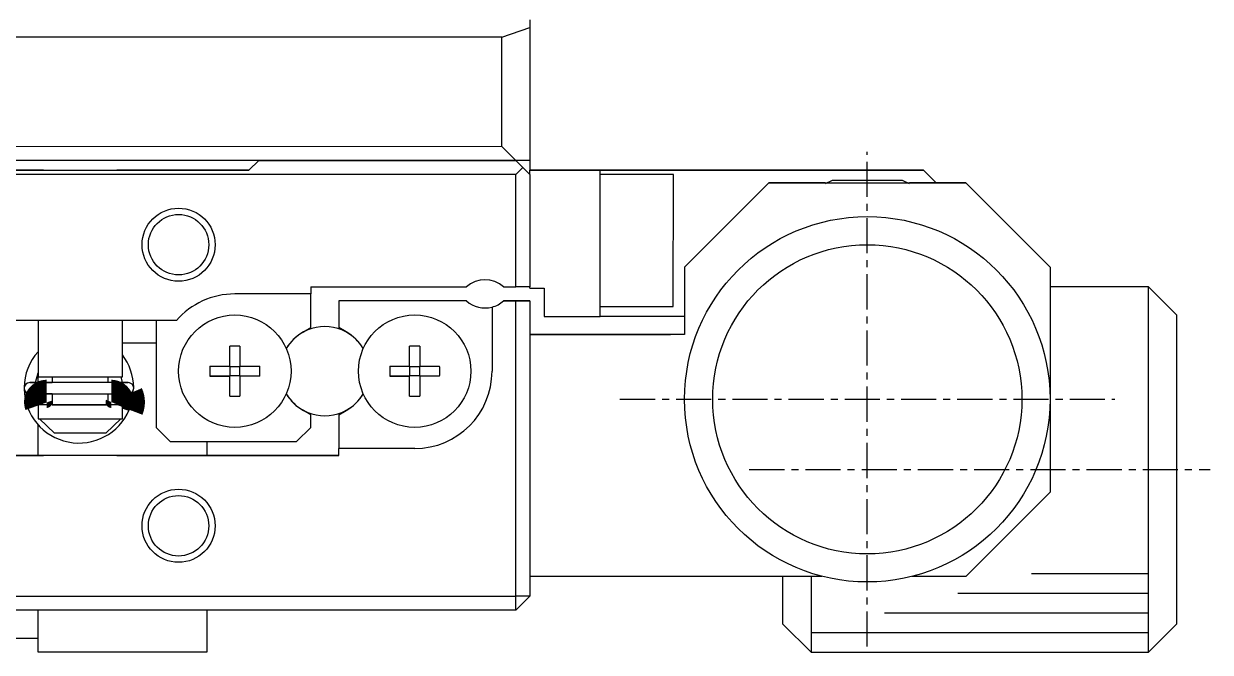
# Model space of a CAD drawing. Extents: x 97 to 299, y 65 to 330.
# Drawn here: x 133.97 to 176.18, y 231.92 to 254.28 of the extents above; entities that cross this region are included whole.
import ezdxf

# ---------------------------------------------------------------- set-up
doc = ezdxf.new("R2010")
doc.units = 0
doc.linetypes.add('CENTER', pattern=[2, 1.25, -0.25, 0.25, -0.25])
doc.layers.get('0').update_dxf_attribs({"linetype": 'CONTINUOUS'})
doc.layers.add('CENTER', color=1, linetype='CENTER')

# ---------------------------------------------------------------- blocks, each defined once
blk = doc.blocks.new('AID5616')
at = {"color": 3, "linetype": 'CONTINUOUS'}
for p, q in [((203.071276, 213.61997), (207.234525, 213.619891)), ((200.459026, 212.920019), (207.234525, 212.919891)), ((197.846775, 212.220069), (207.234525, 212.219891)), ((195.234525, 211.520119), (207.234525, 211.519891))]:
    blk.add_line(p, q, dxfattribs=at)
at = {"color": 7, "linetype": 'CONTINUOUS'}
blk.add_line((195.234525, 210.820119), (207.234525, 210.819891), dxfattribs=at)

msp = doc.modelspace()

# ---------------------------------------------------------------- linework, layer by layer
at = {"color": 7, "linetype": 'CONTINUOUS'}
for p, q in [((150.977, 253.797), (151.977, 254.141)), ((151.977, 254.416), (151.977, 254.141)), ((151.977, 254.141), (151.977, 249.416)), ((150.977, 253.797), (112.977, 253.797)), ((150.977, 249.916), (150.977, 253.797)), ((112.977, 249.917), (150.977, 249.916)), ((150.977, 249.916), (151.477, 249.416)), ((142.327, 249.416), (121.627, 249.417)), ((121.977, 249.067), (141.977, 249.066)), ((134.677, 249.067), (129.277, 249.067)), ((141.977, 249.066), (137.277, 249.066)), ((141.977, 249.066), (142.327, 249.416)), ((142.327, 249.416), (141.977, 249.066)), ((151.477, 249.416), (142.327, 249.416)), ((142.327, 249.416), (151.477, 249.416)), ((151.727, 249.166), (151.477, 249.416)), ((151.977, 249.416), (151.477, 249.416)), ((151.727, 249.166), (151.477, 249.416)), ((151.477, 248.916), (151.727, 249.166)), ((151.977, 248.916), (151.727, 249.166)), ((151.727, 249.166), (151.977, 248.916)), ((151.977, 249.416), (151.977, 249.066)), ((154.477, 249.066), (151.977, 249.066)), ((151.977, 249.066), (154.477, 249.066)), ((151.977, 248.916), (151.977, 249.066)), ((154.476, 243.866), (154.477, 249.066)), ((165.977, 249.066), (154.477, 249.066)), ((154.477, 249.066), (165.977, 249.066)), ((165.977, 249.066), (166.427, 248.616)), ((166.427, 248.616), (165.977, 249.066)), ((151.477, 248.916), (112.477, 248.917)), ((151.477, 244.916), (151.477, 248.916)), ((151.977, 248.916), (151.976, 244.916)), ((157.077, 248.916), (154.477, 248.916)), ((157.076, 244.216), (157.077, 248.916)), ((157.477, 245.616), (160.477, 248.616)), ((160.477, 248.616), (157.477, 245.616)), ((160.477, 248.616), (167.477, 248.616)), ((162.477, 248.616), (160.477, 248.616)), ((162.727, 248.703), (162.477, 248.578)), ((165.227, 248.703), (162.727, 248.703)), ((165.477, 248.578), (165.227, 248.703)), ((167.477, 248.616), (165.477, 248.616)), ((167.477, 248.616), (170.477, 245.616)), ((170.477, 245.616), (167.477, 248.616)), ((157.477, 245.616), (157.476, 243.216)), ((170.477, 245.616), (170.476, 240.916)), ((144.177, 244.916), (149.715, 244.916)), ((144.177, 244.916), (144.177, 244.666)), ((151.038, 244.916), (151.477, 244.916)), ((151.976, 244.916), (151.477, 244.916)), ((151.976, 244.866), (151.976, 244.916)), ((151.976, 244.866), (152.477, 244.866)), ((152.477, 244.866), (152.476, 243.866)), ((173.977, 244.916), (170.477, 244.916)), ((173.976, 231.916), (173.977, 244.915)), ((174.976, 243.916), (173.977, 244.916)), ((173.977, 244.915), (173.977, 244.916)), ((144.177, 244.666), (141.477, 244.666)), ((144.176, 243.467), (144.177, 244.666)), ((149.715, 244.416), (145.176, 244.416)), ((149.715, 244.416), (145.176, 244.416)), ((145.176, 244.416), (145.176, 243.467)), ((151.038, 244.416), (151.476, 244.416)), ((151.476, 244.416), (151.038, 244.416)), ((151.476, 233.916), (151.476, 244.416)), ((151.976, 244.416), (151.476, 244.416)), ((151.476, 244.416), (151.976, 244.416)), ((151.976, 244.416), (151.976, 233.916)), ((150.626, 244.198), (150.626, 241.916)), ((154.476, 244.216), (157.076, 244.216)), ((139.397, 243.716), (124.556, 243.717)), ((134.476, 243.717), (134.476, 241.717)), ((137.476, 241.716), (137.476, 243.716)), ((138.676, 243.716), (138.676, 239.916)), ((152.476, 243.866), (154.476, 243.866)), ((157.476, 243.866), (154.476, 243.866)), ((174.976, 243.916), (174.976, 232.916)), ((174.976, 243.916), (174.976, 232.916)), ((143.698, 243.166), (143.696, 243.166)), ((143.916, 243.317), (144.176, 243.467)), ((145.437, 243.317), (145.176, 243.467)), ((151.976, 243.216), (156.976, 243.216)), ((157.476, 243.216), (151.976, 243.216)), ((157.476, 243.216), (156.976, 243.216)), ((138.676, 242.916), (137.476, 242.916)), ((141.296, 242.096), (141.296, 242.803)), ((141.656, 242.803), (141.656, 242.096)), ((147.696, 242.096), (147.696, 242.803)), ((148.056, 242.803), (148.056, 242.096)), ((140.59, 242.096), (141.296, 242.096)), ((141.307, 242.086), (141.296, 242.096)), ((141.307, 241.747), (141.307, 242.086)), ((141.307, 242.086), (141.646, 242.086)), ((141.646, 242.086), (141.656, 242.096)), ((141.646, 242.086), (141.646, 241.747)), ((141.656, 242.096), (142.363, 242.096)), ((146.99, 242.096), (147.696, 242.096)), ((147.707, 242.086), (147.696, 242.096)), ((147.707, 242.086), (148.046, 242.086)), ((147.707, 241.747), (147.707, 242.086)), ((148.046, 242.086), (148.056, 242.096)), ((148.046, 242.086), (148.046, 241.747)), ((148.056, 242.096), (148.763, 242.096)), ((137.68, 241.51), (134.18, 241.51)), ((134.18, 241.51), (134.976, 241.51)), ((134.392, 241.51), (134.476, 241.852)), ((134.476, 241.717), (137.476, 241.716)), ((134.476, 241.51), (134.476, 241.717)), ((134.976, 241.717), (134.976, 241.51)), ((136.976, 241.51), (136.976, 241.716)), ((137.33, 241.51), (137.68, 241.51)), ((137.426, 241.716), (137.468, 241.51)), ((140.59, 241.736), (141.296, 241.736)), ((141.296, 241.736), (140.59, 241.736)), ((141.307, 241.747), (141.296, 241.736)), ((141.296, 241.03), (141.296, 241.736)), ((141.646, 241.747), (141.307, 241.747)), ((141.646, 241.747), (141.656, 241.736)), ((141.656, 241.736), (141.656, 241.03)), ((142.363, 241.736), (141.656, 241.736)), ((142.363, 241.736), (141.656, 241.736)), ((146.99, 241.736), (147.696, 241.736)), ((147.696, 241.736), (146.99, 241.736)), ((147.707, 241.747), (147.696, 241.736)), ((147.696, 241.03), (147.696, 241.736)), ((148.046, 241.747), (147.707, 241.747)), ((148.046, 241.747), (148.056, 241.736)), ((148.056, 241.736), (148.056, 241.03)), ((148.763, 241.736), (148.056, 241.736)), ((148.763, 241.736), (148.056, 241.736)), ((134.18, 241.11), (137.68, 241.11)), ((134.976, 241.11), (134.18, 241.11)), ((134.497, 240.716), (134.391, 241.11)), ((134.976, 241.11), (134.976, 240.717)), ((136.976, 240.716), (136.976, 241.11)), ((137.68, 241.11), (137.33, 241.11)), ((137.719, 240.537), (137.878, 241.286)), ((134.113, 240.606), (134.113, 240.605)), ((134.113, 240.605), (134.114, 240.602)), ((134.114, 240.602), (134.115, 240.601)), ((134.115, 240.601), (134.115, 240.6)), ((134.115, 240.6), (134.116, 240.599)), ((134.116, 240.599), (134.135, 240.546)), ((137.476, 240.716), (134.476, 240.717)), ((134.976, 240.717), (134.476, 240.717)), ((134.476, 240.717), (134.476, 240.217)), ((134.976, 240.717), (136.976, 240.716)), ((136.976, 240.716), (134.976, 240.717)), ((137.476, 240.716), (136.976, 240.716)), ((137.476, 240.216), (137.476, 240.716)), ((137.719, 240.538), (137.476, 240.61)), ((170.476, 240.916), (170.476, 237.616)), ((134.135, 240.551), (134.135, 240.548)), ((134.135, 240.548), (134.136, 240.548)), ((134.136, 240.549), (134.136, 240.549)), ((134.136, 240.549), (134.136, 240.549)), ((134.476, 240.217), (134.531, 240.217)), ((134.531, 240.217), (137.422, 240.216)), ((135.06, 239.716), (134.531, 240.217)), ((137.422, 240.216), (136.893, 239.716)), ((137.422, 240.216), (137.476, 240.216)), ((144.176, 240.366), (143.916, 240.516)), ((144.176, 240.366), (143.916, 240.516)), ((144.176, 239.916), (144.176, 240.366)), ((145.437, 240.516), (145.176, 240.366)), ((145.176, 240.366), (145.437, 240.516)), ((145.176, 240.366), (145.176, 239.166)), ((134.476, 238.917), (134.476, 240.012)), ((138.676, 239.916), (139.176, 239.416)), ((143.676, 239.416), (144.176, 239.916)), ((136.893, 239.716), (135.06, 239.716)), ((139.176, 239.416), (143.676, 239.416)), ((140.476, 239.416), (140.476, 238.916)), ((145.176, 238.916), (118.776, 238.917)), ((133.476, 238.917), (134.676, 238.917)), ((137.276, 238.916), (145.176, 238.916)), ((147.876, 239.166), (145.176, 239.166)), ((147.876, 239.166), (145.176, 239.166)), ((145.176, 238.916), (145.176, 239.166)), ((167.476, 234.616), (170.476, 237.616)), ((162.376, 234.616), (151.976, 234.616)), ((160.976, 232.916), (160.976, 234.616)), ((161.976, 234.616), (161.976, 231.916)), ((167.476, 234.616), (165.576, 234.616)), ((112.476, 233.917), (151.476, 233.916)), ((151.476, 233.416), (151.976, 233.916)), ((151.976, 233.916), (151.476, 233.916)), ((151.476, 233.416), (151.476, 233.916)), ((151.476, 233.416), (112.476, 233.417)), ((134.476, 231.917), (134.476, 233.417)), ((140.476, 233.416), (140.476, 231.916)), ((160.976, 232.916), (161.976, 231.916)), ((173.976, 231.916), (174.976, 232.916)), ((130.976, 232.417), (134.476, 232.417)), ((140.476, 231.916), (134.476, 231.917))]:
    msp.add_line(p, q, dxfattribs=at)
at = {"color": 7, "linetype": 'CONTINUOUS', "const_width": 1}
for points in [[(134.503, 240.703), (134.498, 240.717), (134.493, 240.731), (134.489, 240.746), (134.486, 240.76), (134.483, 240.775), (134.482, 240.789), (134.481, 240.804), (134.48, 240.819), (134.481, 240.834), (134.482, 240.848), (134.484, 240.863), (134.487, 240.878), (134.491, 240.892), (134.495, 240.906), (134.5, 240.92), (134.506, 240.934), (134.512, 240.947), (134.519, 240.96), (134.527, 240.973), (134.535, 240.985), (134.544, 240.997), (134.553, 241.008), (134.564, 241.019), (134.574, 241.029), (134.585, 241.039), (134.597, 241.048), (134.609, 241.057), (134.621, 241.065), (134.634, 241.073), (134.647, 241.079), (134.66, 241.085), (134.674, 241.091), (134.688, 241.096), (134.702, 241.1), (134.717, 241.103), (134.731, 241.106), (134.746, 241.108), (134.76, 241.109), (134.775, 241.11), (134.78, 241.11)], [(137.079, 241.11), (137.093, 241.11), (137.107, 241.109), (137.122, 241.107), (137.136, 241.104), (137.151, 241.101), (137.165, 241.097), (137.179, 241.093), (137.193, 241.088), (137.206, 241.082), (137.22, 241.075), (137.232, 241.068), (137.245, 241.061), (137.257, 241.052), (137.269, 241.043), (137.28, 241.034), (137.291, 241.024), (137.301, 241.013), (137.311, 241.002), (137.32, 240.991), (137.329, 240.979), (137.336, 240.966), (137.344, 240.953), (137.351, 240.94), (137.357, 240.927), (137.362, 240.913), (137.366, 240.899), (137.37, 240.885), (137.374, 240.87), (137.376, 240.856), (137.378, 240.841), (137.379, 240.826), (137.379, 240.811), (137.378, 240.797), (137.377, 240.782), (137.375, 240.767), (137.372, 240.753), (137.368, 240.738), (137.364, 240.724), (137.359, 240.71), (137.356, 240.703)], [(137.724, 240.546), (137.736, 240.577), (137.747, 240.609), (137.757, 240.642), (137.764, 240.676), (137.771, 240.71), (137.775, 240.744), (137.778, 240.778), (137.779, 240.813), (137.778, 240.847), (137.776, 240.882), (137.771, 240.916), (137.766, 240.95), (137.758, 240.983), (137.749, 241.016), (137.738, 241.049), (137.726, 241.081), (137.712, 241.113)]]:
    msp.add_lwpolyline(points, dxfattribs=at)
at = {"color": 7, "linetype": 'CONTINUOUS'}
for points in [[(141.656, 242.803, 0), (141.654, 242.803, 0), (141.651, 242.803, 0), (141.648, 242.803, 0), (141.645, 242.803, 0), (141.642, 242.803, 0), (141.64, 242.803, 0), (141.637, 242.803, 0), (141.634, 242.803, 0), (141.631, 242.803, 0), (141.628, 242.803, 0), (141.626, 242.803, 0), (141.623, 242.804, 0), (141.62, 242.804, 0), (141.617, 242.804, 0), (141.614, 242.804, 0), (141.611, 242.804, 0), (141.609, 242.804, 0), (141.606, 242.804, 0), (141.603, 242.804, 0), (141.6, 242.804, 0), (141.597, 242.804, 0), (141.595, 242.804, 0), (141.592, 242.804, 0), (141.589, 242.804, 0), (141.586, 242.804, 0), (141.583, 242.804, 0), (141.581, 242.804, 0), (141.578, 242.804, 0), (141.575, 242.804, 0), (141.572, 242.804, 0), (141.569, 242.804, 0), (141.567, 242.804, 0), (141.564, 242.804, 0), (141.561, 242.804, 0), (141.558, 242.805, 0), (141.555, 242.805, 0), (141.552, 242.805, 0), (141.55, 242.805, 0), (141.547, 242.805, 0), (141.544, 242.805, 0), (141.541, 242.805, 0), (141.538, 242.805, 0), (141.536, 242.805, 0), (141.533, 242.805, 0), (141.53, 242.805, 0), (141.527, 242.805, 0), (141.524, 242.805, 0), (141.521, 242.805, 0), (141.519, 242.805, 0), (141.516, 242.805, 0), (141.513, 242.805, 0), (141.51, 242.805, 0), (141.507, 242.805, 0), (141.505, 242.805, 0), (141.502, 242.805, 0), (141.499, 242.805, 0), (141.496, 242.805, 0), (141.493, 242.805, 0), (141.491, 242.805, 0), (141.488, 242.805, 0), (141.485, 242.805, 0), (141.482, 242.805, 0), (141.479, 242.805, 0), (141.476, 242.805, 0), (141.474, 242.805, 0), (141.471, 242.805, 0), (141.468, 242.805, 0), (141.465, 242.805, 0), (141.462, 242.805, 0), (141.46, 242.805, 0), (141.457, 242.805, 0), (141.454, 242.805, 0), (141.451, 242.805, 0), (141.448, 242.805, 0), (141.446, 242.805, 0), (141.443, 242.805, 0), (141.44, 242.805, 0), (141.437, 242.805, 0), (141.434, 242.805, 0), (141.431, 242.805, 0), (141.429, 242.805, 0), (141.426, 242.805, 0), (141.423, 242.805, 0), (141.42, 242.805, 0), (141.417, 242.805, 0), (141.415, 242.805, 0), (141.412, 242.805, 0), (141.409, 242.805, 0), (141.406, 242.805, 0), (141.403, 242.805, 0), (141.4, 242.805, 0), (141.398, 242.805, 0), (141.395, 242.805, 0), (141.392, 242.804, 0), (141.389, 242.804, 0), (141.386, 242.804, 0), (141.384, 242.804, 0), (141.381, 242.804, 0), (141.378, 242.804, 0), (141.375, 242.804, 0), (141.372, 242.804, 0), (141.37, 242.804, 0), (141.367, 242.804, 0), (141.364, 242.804, 0), (141.361, 242.804, 0), (141.358, 242.804, 0), (141.355, 242.804, 0), (141.353, 242.804, 0), (141.35, 242.804, 0), (141.347, 242.804, 0), (141.344, 242.804, 0), (141.341, 242.804, 0), (141.339, 242.804, 0), (141.336, 242.804, 0), (141.333, 242.804, 0), (141.33, 242.804, 0), (141.327, 242.803, 0), (141.325, 242.803, 0), (141.322, 242.803, 0), (141.319, 242.803, 0), (141.316, 242.803, 0), (141.313, 242.803, 0), (141.311, 242.803, 0), (141.308, 242.803, 0), (141.305, 242.803, 0), (141.302, 242.803, 0), (141.299, 242.803, 0), (141.296, 242.803, 0)], [(148.056, 242.803, 0), (148.054, 242.803, 0), (148.051, 242.803, 0), (148.048, 242.803, 0), (148.045, 242.803, 0), (148.042, 242.803, 0), (148.04, 242.803, 0), (148.037, 242.803, 0), (148.034, 242.803, 0), (148.031, 242.803, 0), (148.028, 242.803, 0), (148.026, 242.803, 0), (148.023, 242.803, 0), (148.02, 242.803, 0), (148.017, 242.803, 0), (148.014, 242.804, 0), (148.011, 242.804, 0), (148.009, 242.804, 0), (148.006, 242.804, 0), (148.003, 242.804, 0), (148, 242.804, 0), (147.997, 242.804, 0), (147.995, 242.804, 0), (147.992, 242.804, 0), (147.989, 242.804, 0), (147.986, 242.804, 0), (147.983, 242.804, 0), (147.981, 242.804, 0), (147.978, 242.804, 0), (147.975, 242.804, 0), (147.972, 242.804, 0), (147.969, 242.804, 0), (147.967, 242.804, 0), (147.964, 242.804, 0), (147.961, 242.804, 0), (147.958, 242.804, 0), (147.955, 242.804, 0), (147.952, 242.804, 0), (147.95, 242.804, 0), (147.947, 242.805, 0), (147.944, 242.805, 0), (147.941, 242.805, 0), (147.938, 242.805, 0), (147.936, 242.805, 0), (147.933, 242.805, 0), (147.93, 242.805, 0), (147.927, 242.805, 0), (147.924, 242.805, 0), (147.921, 242.805, 0), (147.919, 242.805, 0), (147.916, 242.805, 0), (147.913, 242.805, 0), (147.91, 242.805, 0), (147.907, 242.805, 0), (147.905, 242.805, 0), (147.902, 242.805, 0), (147.899, 242.805, 0), (147.896, 242.805, 0), (147.893, 242.805, 0), (147.891, 242.805, 0), (147.888, 242.805, 0), (147.885, 242.805, 0), (147.882, 242.805, 0), (147.879, 242.805, 0), (147.876, 242.805, 0), (147.874, 242.805, 0), (147.871, 242.805, 0), (147.868, 242.805, 0), (147.865, 242.805, 0), (147.862, 242.805, 0), (147.86, 242.805, 0), (147.857, 242.805, 0), (147.854, 242.805, 0), (147.851, 242.805, 0), (147.848, 242.805, 0), (147.846, 242.805, 0), (147.843, 242.805, 0), (147.84, 242.805, 0), (147.837, 242.805, 0), (147.834, 242.805, 0), (147.831, 242.805, 0), (147.829, 242.805, 0), (147.826, 242.805, 0), (147.823, 242.805, 0), (147.82, 242.805, 0), (147.817, 242.805, 0), (147.815, 242.805, 0), (147.812, 242.805, 0), (147.809, 242.805, 0), (147.806, 242.805, 0), (147.803, 242.805, 0), (147.8, 242.804, 0), (147.798, 242.804, 0), (147.795, 242.804, 0), (147.792, 242.804, 0), (147.789, 242.804, 0), (147.786, 242.804, 0), (147.784, 242.804, 0), (147.781, 242.804, 0), (147.778, 242.804, 0), (147.775, 242.804, 0), (147.772, 242.804, 0), (147.77, 242.804, 0), (147.767, 242.804, 0), (147.764, 242.804, 0), (147.761, 242.804, 0), (147.758, 242.804, 0), (147.755, 242.804, 0), (147.753, 242.804, 0), (147.75, 242.804, 0), (147.747, 242.804, 0), (147.744, 242.804, 0), (147.741, 242.804, 0), (147.739, 242.804, 0), (147.736, 242.803, 0), (147.733, 242.803, 0), (147.73, 242.803, 0), (147.727, 242.803, 0), (147.725, 242.803, 0), (147.722, 242.803, 0), (147.719, 242.803, 0), (147.716, 242.803, 0), (147.713, 242.803, 0), (147.711, 242.803, 0), (147.708, 242.803, 0), (147.705, 242.803, 0), (147.702, 242.803, 0), (147.699, 242.803, 0), (147.696, 242.803, 0)], [(140.59, 242.096, 0), (140.59, 242.094, 0), (140.59, 242.091, 0), (140.59, 242.088, 0), (140.59, 242.085, 0), (140.59, 242.082, 0), (140.59, 242.08, 0), (140.59, 242.077, 0), (140.59, 242.074, 0), (140.59, 242.071, 0), (140.589, 242.068, 0), (140.589, 242.065, 0), (140.589, 242.063, 0), (140.589, 242.06, 0), (140.589, 242.057, 0), (140.589, 242.054, 0), (140.589, 242.051, 0), (140.589, 242.049, 0), (140.589, 242.046, 0), (140.589, 242.043, 0), (140.589, 242.04, 0), (140.589, 242.037, 0), (140.589, 242.035, 0), (140.589, 242.032, 0), (140.589, 242.029, 0), (140.589, 242.026, 0), (140.589, 242.023, 0), (140.589, 242.02, 0), (140.589, 242.018, 0), (140.589, 242.015, 0), (140.588, 242.012, 0), (140.588, 242.009, 0), (140.588, 242.006, 0), (140.588, 242.004, 0), (140.588, 242.001, 0), (140.588, 241.998, 0), (140.588, 241.995, 0), (140.588, 241.992, 0), (140.588, 241.99, 0), (140.588, 241.987, 0), (140.588, 241.984, 0), (140.588, 241.981, 0), (140.588, 241.978, 0), (140.588, 241.975, 0), (140.588, 241.973, 0), (140.588, 241.97, 0), (140.588, 241.967, 0), (140.588, 241.964, 0), (140.588, 241.961, 0), (140.588, 241.959, 0), (140.588, 241.956, 0), (140.588, 241.953, 0), (140.588, 241.95, 0), (140.588, 241.947, 0), (140.588, 241.945, 0), (140.588, 241.942, 0), (140.588, 241.939, 0), (140.588, 241.936, 0), (140.588, 241.933, 0), (140.588, 241.93, 0), (140.588, 241.928, 0), (140.588, 241.925, 0), (140.588, 241.922, 0), (140.588, 241.919, 0), (140.588, 241.916, 0), (140.588, 241.914, 0), (140.588, 241.911, 0), (140.588, 241.908, 0), (140.588, 241.905, 0), (140.588, 241.902, 0), (140.588, 241.9, 0), (140.588, 241.897, 0), (140.588, 241.894, 0), (140.588, 241.891, 0), (140.588, 241.888, 0), (140.588, 241.885, 0), (140.588, 241.883, 0), (140.588, 241.88, 0), (140.588, 241.877, 0), (140.588, 241.874, 0), (140.588, 241.871, 0), (140.588, 241.869, 0), (140.588, 241.866, 0), (140.588, 241.863, 0), (140.588, 241.86, 0), (140.588, 241.857, 0), (140.588, 241.854, 0), (140.588, 241.852, 0), (140.588, 241.849, 0), (140.588, 241.846, 0), (140.588, 241.843, 0), (140.588, 241.84, 0), (140.588, 241.838, 0), (140.588, 241.835, 0), (140.588, 241.832, 0), (140.588, 241.829, 0), (140.588, 241.826, 0), (140.588, 241.824, 0), (140.588, 241.821, 0), (140.589, 241.818, 0), (140.589, 241.815, 0), (140.589, 241.812, 0), (140.589, 241.809, 0), (140.589, 241.807, 0), (140.589, 241.804, 0), (140.589, 241.801, 0), (140.589, 241.798, 0), (140.589, 241.795, 0), (140.589, 241.793, 0), (140.589, 241.79, 0), (140.589, 241.787, 0), (140.589, 241.784, 0), (140.589, 241.781, 0), (140.589, 241.779, 0), (140.589, 241.776, 0), (140.589, 241.773, 0), (140.589, 241.77, 0), (140.589, 241.767, 0), (140.589, 241.764, 0), (140.589, 241.762, 0), (140.59, 241.759, 0), (140.59, 241.756, 0), (140.59, 241.753, 0), (140.59, 241.75, 0), (140.59, 241.748, 0), (140.59, 241.745, 0), (140.59, 241.742, 0), (140.59, 241.739, 0), (140.59, 241.736, 0)], [(142.363, 241.736, 0), (142.363, 241.739, 0), (142.363, 241.742, 0), (142.363, 241.745, 0), (142.363, 241.748, 0), (142.363, 241.75, 0), (142.363, 241.753, 0), (142.363, 241.756, 0), (142.363, 241.759, 0), (142.363, 241.762, 0), (142.363, 241.764, 0), (142.364, 241.767, 0), (142.364, 241.77, 0), (142.364, 241.773, 0), (142.364, 241.776, 0), (142.364, 241.779, 0), (142.364, 241.781, 0), (142.364, 241.784, 0), (142.364, 241.787, 0), (142.364, 241.79, 0), (142.364, 241.793, 0), (142.364, 241.795, 0), (142.364, 241.798, 0), (142.364, 241.801, 0), (142.364, 241.804, 0), (142.364, 241.807, 0), (142.364, 241.809, 0), (142.364, 241.812, 0), (142.364, 241.815, 0), (142.364, 241.818, 0), (142.364, 241.821, 0), (142.364, 241.824, 0), (142.364, 241.826, 0), (142.365, 241.829, 0), (142.365, 241.832, 0), (142.365, 241.835, 0), (142.365, 241.838, 0), (142.365, 241.84, 0), (142.365, 241.843, 0), (142.365, 241.846, 0), (142.365, 241.849, 0), (142.365, 241.852, 0), (142.365, 241.854, 0), (142.365, 241.857, 0), (142.365, 241.86, 0), (142.365, 241.863, 0), (142.365, 241.866, 0), (142.365, 241.869, 0), (142.365, 241.871, 0), (142.365, 241.874, 0), (142.365, 241.877, 0), (142.365, 241.88, 0), (142.365, 241.883, 0), (142.365, 241.885, 0), (142.365, 241.888, 0), (142.365, 241.891, 0), (142.365, 241.894, 0), (142.365, 241.897, 0), (142.365, 241.899, 0), (142.365, 241.902, 0), (142.365, 241.905, 0), (142.365, 241.908, 0), (142.365, 241.911, 0), (142.365, 241.914, 0), (142.365, 241.916, 0), (142.365, 241.919, 0), (142.365, 241.922, 0), (142.365, 241.925, 0), (142.365, 241.928, 0), (142.365, 241.93, 0), (142.365, 241.933, 0), (142.365, 241.936, 0), (142.365, 241.939, 0), (142.365, 241.942, 0), (142.365, 241.945, 0), (142.365, 241.947, 0), (142.365, 241.95, 0), (142.365, 241.953, 0), (142.365, 241.956, 0), (142.365, 241.959, 0), (142.365, 241.961, 0), (142.365, 241.964, 0), (142.365, 241.967, 0), (142.365, 241.97, 0), (142.365, 241.973, 0), (142.365, 241.975, 0), (142.365, 241.978, 0), (142.365, 241.981, 0), (142.365, 241.984, 0), (142.365, 241.987, 0), (142.365, 241.99, 0), (142.365, 241.992, 0), (142.365, 241.995, 0), (142.365, 241.998, 0), (142.365, 242.001, 0), (142.365, 242.004, 0), (142.365, 242.006, 0), (142.364, 242.009, 0), (142.364, 242.012, 0), (142.364, 242.015, 0), (142.364, 242.018, 0), (142.364, 242.02, 0), (142.364, 242.023, 0), (142.364, 242.026, 0), (142.364, 242.029, 0), (142.364, 242.032, 0), (142.364, 242.035, 0), (142.364, 242.037, 0), (142.364, 242.04, 0), (142.364, 242.043, 0), (142.364, 242.046, 0), (142.364, 242.049, 0), (142.364, 242.051, 0), (142.364, 242.054, 0), (142.364, 242.057, 0), (142.364, 242.06, 0), (142.364, 242.063, 0), (142.364, 242.065, 0), (142.363, 242.068, 0), (142.363, 242.071, 0), (142.363, 242.074, 0), (142.363, 242.077, 0), (142.363, 242.08, 0), (142.363, 242.082, 0), (142.363, 242.085, 0), (142.363, 242.088, 0), (142.363, 242.091, 0), (142.363, 242.094, 0), (142.363, 242.096, 0)], [(146.99, 242.096, 0), (146.99, 242.093, 0), (146.99, 242.091, 0), (146.99, 242.088, 0), (146.99, 242.085, 0), (146.99, 242.082, 0), (146.99, 242.079, 0), (146.99, 242.077, 0), (146.99, 242.074, 0), (146.99, 242.071, 0), (146.989, 242.068, 0), (146.989, 242.065, 0), (146.989, 242.063, 0), (146.989, 242.06, 0), (146.989, 242.057, 0), (146.989, 242.054, 0), (146.989, 242.051, 0), (146.989, 242.048, 0), (146.989, 242.046, 0), (146.989, 242.043, 0), (146.989, 242.04, 0), (146.989, 242.037, 0), (146.989, 242.034, 0), (146.989, 242.032, 0), (146.989, 242.029, 0), (146.989, 242.026, 0), (146.989, 242.023, 0), (146.989, 242.02, 0), (146.989, 242.018, 0), (146.989, 242.015, 0), (146.988, 242.012, 0), (146.988, 242.009, 0), (146.988, 242.006, 0), (146.988, 242.003, 0), (146.988, 242.001, 0), (146.988, 241.998, 0), (146.988, 241.995, 0), (146.988, 241.992, 0), (146.988, 241.989, 0), (146.988, 241.987, 0), (146.988, 241.984, 0), (146.988, 241.981, 0), (146.988, 241.978, 0), (146.988, 241.975, 0), (146.988, 241.973, 0), (146.988, 241.97, 0), (146.988, 241.967, 0), (146.988, 241.964, 0), (146.988, 241.961, 0), (146.988, 241.958, 0), (146.988, 241.956, 0), (146.988, 241.953, 0), (146.988, 241.95, 0), (146.988, 241.947, 0), (146.988, 241.944, 0), (146.988, 241.942, 0), (146.988, 241.939, 0), (146.988, 241.936, 0), (146.988, 241.933, 0), (146.988, 241.93, 0), (146.988, 241.928, 0), (146.988, 241.925, 0), (146.988, 241.922, 0), (146.988, 241.919, 0), (146.988, 241.916, 0), (146.988, 241.913, 0), (146.988, 241.911, 0), (146.988, 241.908, 0), (146.988, 241.905, 0), (146.988, 241.902, 0), (146.988, 241.899, 0), (146.988, 241.897, 0), (146.988, 241.894, 0), (146.988, 241.891, 0), (146.988, 241.888, 0), (146.988, 241.885, 0), (146.988, 241.883, 0), (146.988, 241.88, 0), (146.988, 241.877, 0), (146.988, 241.874, 0), (146.988, 241.871, 0), (146.988, 241.868, 0), (146.988, 241.866, 0), (146.988, 241.863, 0), (146.988, 241.86, 0), (146.988, 241.857, 0), (146.988, 241.854, 0), (146.988, 241.852, 0), (146.988, 241.849, 0), (146.988, 241.846, 0), (146.988, 241.843, 0), (146.988, 241.84, 0), (146.988, 241.837, 0), (146.988, 241.835, 0), (146.988, 241.832, 0), (146.988, 241.829, 0), (146.988, 241.826, 0), (146.988, 241.823, 0), (146.988, 241.821, 0), (146.989, 241.818, 0), (146.989, 241.815, 0), (146.989, 241.812, 0), (146.989, 241.809, 0), (146.989, 241.807, 0), (146.989, 241.804, 0), (146.989, 241.801, 0), (146.989, 241.798, 0), (146.989, 241.795, 0), (146.989, 241.792, 0), (146.989, 241.79, 0), (146.989, 241.787, 0), (146.989, 241.784, 0), (146.989, 241.781, 0), (146.989, 241.778, 0), (146.989, 241.776, 0), (146.989, 241.773, 0), (146.989, 241.77, 0), (146.989, 241.767, 0), (146.989, 241.764, 0), (146.989, 241.762, 0), (146.99, 241.759, 0), (146.99, 241.756, 0), (146.99, 241.753, 0), (146.99, 241.75, 0), (146.99, 241.748, 0), (146.99, 241.745, 0), (146.99, 241.742, 0), (146.99, 241.739, 0), (146.99, 241.736, 0)], [(148.763, 241.736, 0), (148.763, 241.739, 0), (148.763, 241.742, 0), (148.763, 241.745, 0), (148.763, 241.747, 0), (148.763, 241.75, 0), (148.763, 241.753, 0), (148.763, 241.756, 0), (148.763, 241.759, 0), (148.763, 241.762, 0), (148.763, 241.764, 0), (148.764, 241.767, 0), (148.764, 241.77, 0), (148.764, 241.773, 0), (148.764, 241.776, 0), (148.764, 241.778, 0), (148.764, 241.781, 0), (148.764, 241.784, 0), (148.764, 241.787, 0), (148.764, 241.79, 0), (148.764, 241.792, 0), (148.764, 241.795, 0), (148.764, 241.798, 0), (148.764, 241.801, 0), (148.764, 241.804, 0), (148.764, 241.807, 0), (148.764, 241.809, 0), (148.764, 241.812, 0), (148.764, 241.815, 0), (148.764, 241.818, 0), (148.764, 241.821, 0), (148.764, 241.823, 0), (148.764, 241.826, 0), (148.765, 241.829, 0), (148.765, 241.832, 0), (148.765, 241.835, 0), (148.765, 241.837, 0), (148.765, 241.84, 0), (148.765, 241.843, 0), (148.765, 241.846, 0), (148.765, 241.849, 0), (148.765, 241.852, 0), (148.765, 241.854, 0), (148.765, 241.857, 0), (148.765, 241.86, 0), (148.765, 241.863, 0), (148.765, 241.866, 0), (148.765, 241.868, 0), (148.765, 241.871, 0), (148.765, 241.874, 0), (148.765, 241.877, 0), (148.765, 241.88, 0), (148.765, 241.882, 0), (148.765, 241.885, 0), (148.765, 241.888, 0), (148.765, 241.891, 0), (148.765, 241.894, 0), (148.765, 241.897, 0), (148.765, 241.899, 0), (148.765, 241.902, 0), (148.765, 241.905, 0), (148.765, 241.908, 0), (148.765, 241.911, 0), (148.765, 241.913, 0), (148.765, 241.916, 0), (148.765, 241.919, 0), (148.765, 241.922, 0), (148.765, 241.925, 0), (148.765, 241.927, 0), (148.765, 241.93, 0), (148.765, 241.933, 0), (148.765, 241.936, 0), (148.765, 241.939, 0), (148.765, 241.942, 0), (148.765, 241.944, 0), (148.765, 241.947, 0), (148.765, 241.95, 0), (148.765, 241.953, 0), (148.765, 241.956, 0), (148.765, 241.958, 0), (148.765, 241.961, 0), (148.765, 241.964, 0), (148.765, 241.967, 0), (148.765, 241.97, 0), (148.765, 241.973, 0), (148.765, 241.975, 0), (148.765, 241.978, 0), (148.765, 241.981, 0), (148.765, 241.984, 0), (148.765, 241.987, 0), (148.765, 241.989, 0), (148.765, 241.992, 0), (148.765, 241.995, 0), (148.765, 241.998, 0), (148.765, 242.001, 0), (148.765, 242.003, 0), (148.765, 242.006, 0), (148.764, 242.009, 0), (148.764, 242.012, 0), (148.764, 242.015, 0), (148.764, 242.018, 0), (148.764, 242.02, 0), (148.764, 242.023, 0), (148.764, 242.026, 0), (148.764, 242.029, 0), (148.764, 242.032, 0), (148.764, 242.034, 0), (148.764, 242.037, 0), (148.764, 242.04, 0), (148.764, 242.043, 0), (148.764, 242.046, 0), (148.764, 242.048, 0), (148.764, 242.051, 0), (148.764, 242.054, 0), (148.764, 242.057, 0), (148.764, 242.06, 0), (148.764, 242.063, 0), (148.764, 242.065, 0), (148.763, 242.068, 0), (148.763, 242.071, 0), (148.763, 242.074, 0), (148.763, 242.077, 0), (148.763, 242.079, 0), (148.763, 242.082, 0), (148.763, 242.085, 0), (148.763, 242.088, 0), (148.763, 242.091, 0), (148.763, 242.093, 0), (148.763, 242.096, 0)], [(141.296, 241.03, 0), (141.299, 241.03, 0), (141.302, 241.03, 0), (141.305, 241.03, 0), (141.308, 241.03, 0), (141.31, 241.03, 0), (141.313, 241.03, 0), (141.316, 241.03, 0), (141.319, 241.029, 0), (141.322, 241.029, 0), (141.325, 241.029, 0), (141.327, 241.029, 0), (141.33, 241.029, 0), (141.333, 241.029, 0), (141.336, 241.029, 0), (141.339, 241.029, 0), (141.341, 241.029, 0), (141.344, 241.029, 0), (141.347, 241.029, 0), (141.35, 241.029, 0), (141.353, 241.029, 0), (141.355, 241.029, 0), (141.358, 241.029, 0), (141.361, 241.029, 0), (141.364, 241.029, 0), (141.367, 241.029, 0), (141.37, 241.029, 0), (141.372, 241.029, 0), (141.375, 241.028, 0), (141.378, 241.028, 0), (141.381, 241.028, 0), (141.384, 241.028, 0), (141.386, 241.028, 0), (141.389, 241.028, 0), (141.392, 241.028, 0), (141.395, 241.028, 0), (141.398, 241.028, 0), (141.4, 241.028, 0), (141.403, 241.028, 0), (141.406, 241.028, 0), (141.409, 241.028, 0), (141.412, 241.028, 0), (141.415, 241.028, 0), (141.417, 241.028, 0), (141.42, 241.028, 0), (141.423, 241.028, 0), (141.426, 241.028, 0), (141.429, 241.028, 0), (141.431, 241.028, 0), (141.434, 241.028, 0), (141.437, 241.028, 0), (141.44, 241.028, 0), (141.443, 241.028, 0), (141.445, 241.028, 0), (141.448, 241.028, 0), (141.451, 241.028, 0), (141.454, 241.028, 0), (141.457, 241.028, 0), (141.46, 241.028, 0), (141.462, 241.028, 0), (141.465, 241.028, 0), (141.468, 241.028, 0), (141.471, 241.028, 0), (141.474, 241.028, 0), (141.476, 241.028, 0), (141.479, 241.028, 0), (141.482, 241.028, 0), (141.485, 241.028, 0), (141.488, 241.028, 0), (141.491, 241.028, 0), (141.493, 241.028, 0), (141.496, 241.028, 0), (141.499, 241.028, 0), (141.502, 241.028, 0), (141.505, 241.028, 0), (141.507, 241.028, 0), (141.51, 241.028, 0), (141.513, 241.028, 0), (141.516, 241.028, 0), (141.519, 241.028, 0), (141.521, 241.028, 0), (141.524, 241.028, 0), (141.527, 241.028, 0), (141.53, 241.028, 0), (141.533, 241.028, 0), (141.536, 241.028, 0), (141.538, 241.028, 0), (141.541, 241.028, 0), (141.544, 241.028, 0), (141.547, 241.028, 0), (141.55, 241.028, 0), (141.552, 241.028, 0), (141.555, 241.028, 0), (141.558, 241.028, 0), (141.561, 241.028, 0), (141.564, 241.028, 0), (141.566, 241.028, 0), (141.569, 241.028, 0), (141.572, 241.028, 0), (141.575, 241.028, 0), (141.578, 241.028, 0), (141.581, 241.029, 0), (141.583, 241.029, 0), (141.586, 241.029, 0), (141.589, 241.029, 0), (141.592, 241.029, 0), (141.595, 241.029, 0), (141.597, 241.029, 0), (141.6, 241.029, 0), (141.603, 241.029, 0), (141.606, 241.029, 0), (141.609, 241.029, 0), (141.611, 241.029, 0), (141.614, 241.029, 0), (141.617, 241.029, 0), (141.62, 241.029, 0), (141.623, 241.029, 0), (141.626, 241.029, 0), (141.628, 241.029, 0), (141.631, 241.029, 0), (141.634, 241.029, 0), (141.637, 241.03, 0), (141.64, 241.03, 0), (141.642, 241.03, 0), (141.645, 241.03, 0), (141.648, 241.03, 0), (141.651, 241.03, 0), (141.654, 241.03, 0), (141.656, 241.03, 0)], [(147.696, 241.03, 0), (147.699, 241.03, 0), (147.702, 241.03, 0), (147.705, 241.03, 0), (147.708, 241.03, 0), (147.71, 241.03, 0), (147.713, 241.029, 0), (147.716, 241.029, 0), (147.719, 241.029, 0), (147.722, 241.029, 0), (147.725, 241.029, 0), (147.727, 241.029, 0), (147.73, 241.029, 0), (147.733, 241.029, 0), (147.736, 241.029, 0), (147.739, 241.029, 0), (147.741, 241.029, 0), (147.744, 241.029, 0), (147.747, 241.029, 0), (147.75, 241.029, 0), (147.753, 241.029, 0), (147.755, 241.029, 0), (147.758, 241.029, 0), (147.761, 241.029, 0), (147.764, 241.029, 0), (147.767, 241.028, 0), (147.77, 241.028, 0), (147.772, 241.028, 0), (147.775, 241.028, 0), (147.778, 241.028, 0), (147.781, 241.028, 0), (147.784, 241.028, 0), (147.786, 241.028, 0), (147.789, 241.028, 0), (147.792, 241.028, 0), (147.795, 241.028, 0), (147.798, 241.028, 0), (147.8, 241.028, 0), (147.803, 241.028, 0), (147.806, 241.028, 0), (147.809, 241.028, 0), (147.812, 241.028, 0), (147.815, 241.028, 0), (147.817, 241.028, 0), (147.82, 241.028, 0), (147.823, 241.028, 0), (147.826, 241.028, 0), (147.829, 241.028, 0), (147.831, 241.028, 0), (147.834, 241.028, 0), (147.837, 241.028, 0), (147.84, 241.028, 0), (147.843, 241.028, 0), (147.845, 241.028, 0), (147.848, 241.028, 0), (147.851, 241.028, 0), (147.854, 241.028, 0), (147.857, 241.028, 0), (147.86, 241.028, 0), (147.862, 241.028, 0), (147.865, 241.028, 0), (147.868, 241.028, 0), (147.871, 241.028, 0), (147.874, 241.028, 0), (147.876, 241.028, 0), (147.879, 241.028, 0), (147.882, 241.028, 0), (147.885, 241.028, 0), (147.888, 241.028, 0), (147.891, 241.028, 0), (147.893, 241.028, 0), (147.896, 241.028, 0), (147.899, 241.028, 0), (147.902, 241.028, 0), (147.905, 241.028, 0), (147.907, 241.028, 0), (147.91, 241.028, 0), (147.913, 241.028, 0), (147.916, 241.028, 0), (147.919, 241.028, 0), (147.921, 241.028, 0), (147.924, 241.028, 0), (147.927, 241.028, 0), (147.93, 241.028, 0), (147.933, 241.028, 0), (147.936, 241.028, 0), (147.938, 241.028, 0), (147.941, 241.028, 0), (147.944, 241.028, 0), (147.947, 241.028, 0), (147.95, 241.028, 0), (147.952, 241.028, 0), (147.955, 241.028, 0), (147.958, 241.028, 0), (147.961, 241.028, 0), (147.964, 241.028, 0), (147.966, 241.028, 0), (147.969, 241.028, 0), (147.972, 241.028, 0), (147.975, 241.028, 0), (147.978, 241.028, 0), (147.981, 241.028, 0), (147.983, 241.028, 0), (147.986, 241.028, 0), (147.989, 241.029, 0), (147.992, 241.029, 0), (147.995, 241.029, 0), (147.997, 241.029, 0), (148, 241.029, 0), (148.003, 241.029, 0), (148.006, 241.029, 0), (148.009, 241.029, 0), (148.011, 241.029, 0), (148.014, 241.029, 0), (148.017, 241.029, 0), (148.02, 241.029, 0), (148.023, 241.029, 0), (148.026, 241.029, 0), (148.028, 241.029, 0), (148.031, 241.029, 0), (148.034, 241.029, 0), (148.037, 241.029, 0), (148.04, 241.029, 0), (148.042, 241.03, 0), (148.045, 241.03, 0), (148.048, 241.03, 0), (148.051, 241.03, 0), (148.054, 241.03, 0), (148.056, 241.03, 0)], [(137.476, 240.621, 0), (137.479, 240.62, 0), (137.481, 240.619, 0), (137.484, 240.618, 0), (137.487, 240.616, 0), (137.489, 240.615, 0), (137.492, 240.614, 0), (137.494, 240.613, 0), (137.497, 240.612, 0), (137.5, 240.61, 0), (137.502, 240.609, 0), (137.505, 240.608, 0), (137.508, 240.607, 0), (137.51, 240.606, 0), (137.513, 240.604, 0), (137.515, 240.603, 0), (137.518, 240.602, 0), (137.521, 240.601, 0), (137.523, 240.6, 0), (137.526, 240.599, 0), (137.529, 240.598, 0), (137.532, 240.596, 0), (137.534, 240.595, 0), (137.537, 240.594, 0), (137.54, 240.593, 0), (137.542, 240.592, 0), (137.545, 240.591, 0), (137.548, 240.59, 0), (137.55, 240.589, 0), (137.553, 240.588, 0), (137.556, 240.586, 0), (137.558, 240.585, 0), (137.561, 240.584, 0), (137.564, 240.583, 0), (137.566, 240.582, 0), (137.569, 240.581, 0), (137.572, 240.58, 0), (137.574, 240.579, 0), (137.577, 240.578, 0), (137.58, 240.577, 0), (137.582, 240.576, 0), (137.585, 240.575, 0), (137.587, 240.574, 0), (137.59, 240.573, 0), (137.593, 240.572, 0), (137.595, 240.571, 0), (137.598, 240.571, 0), (137.6, 240.57, 0), (137.603, 240.569, 0), (137.605, 240.568, 0), (137.608, 240.567, 0), (137.61, 240.566, 0), (137.613, 240.565, 0), (137.615, 240.564, 0), (137.618, 240.564, 0), (137.62, 240.563, 0), (137.622, 240.562, 0), (137.625, 240.561, 0), (137.627, 240.56, 0), (137.63, 240.56, 0), (137.632, 240.559, 0), (137.634, 240.558, 0), (137.637, 240.558, 0), (137.639, 240.557, 0), (137.641, 240.556, 0), (137.643, 240.556, 0), (137.646, 240.555, 0), (137.648, 240.554, 0), (137.65, 240.554, 0), (137.652, 240.553, 0), (137.654, 240.552, 0), (137.656, 240.552, 0), (137.658, 240.551, 0), (137.66, 240.551, 0), (137.662, 240.55, 0), (137.664, 240.55, 0), (137.666, 240.549, 0), (137.668, 240.549, 0), (137.67, 240.548, 0), (137.672, 240.548, 0), (137.674, 240.547, 0), (137.676, 240.547, 0), (137.678, 240.546, 0), (137.679, 240.546, 0), (137.681, 240.546, 0), (137.683, 240.545, 0), (137.684, 240.545, 0), (137.686, 240.545, 0), (137.688, 240.544, 0), (137.689, 240.544, 0), (137.691, 240.544, 0), (137.692, 240.544, 0), (137.694, 240.543, 0), (137.695, 240.543, 0), (137.697, 240.543, 0), (137.698, 240.543, 0), (137.699, 240.543, 0), (137.701, 240.542, 0), (137.702, 240.542, 0), (137.703, 240.542, 0), (137.705, 240.542, 0), (137.706, 240.542, 0), (137.707, 240.542, 0), (137.708, 240.542, 0), (137.709, 240.542, 0), (137.71, 240.542, 0), (137.711, 240.542, 0), (137.712, 240.542, 0), (137.713, 240.542, 0), (137.714, 240.542, 0), (137.715, 240.542, 0), (137.716, 240.542, 0), (137.716, 240.542, 0), (137.717, 240.542, 0), (137.718, 240.543, 0), (137.719, 240.543, 0), (137.719, 240.543, 0), (137.72, 240.543, 0), (137.72, 240.543, 0), (137.721, 240.544, 0), (137.721, 240.544, 0), (137.722, 240.544, 0), (137.722, 240.544, 0), (137.723, 240.545, 0), (137.723, 240.545, 0), (137.723, 240.545, 0), (137.723, 240.546, 0), (137.724, 240.546, 0), (137.724, 240.547, 0)], [(134.135, 240.548, 0), (134.135, 240.548, 0), (134.135, 240.548, 0), (134.135, 240.548, 0), (134.135, 240.548, 0), (134.135, 240.548, 0), (134.135, 240.548, 0), (134.135, 240.548, 0), (134.135, 240.548, 0), (134.135, 240.548, 0), (134.135, 240.548, 0), (134.135, 240.548, 0), (134.135, 240.548, 0), (134.135, 240.548, 0), (134.135, 240.548, 0), (134.135, 240.548, 0), (134.135, 240.548, 0), (134.135, 240.548, 0), (134.135, 240.548, 0), (134.135, 240.548, 0), (134.135, 240.548, 0), (134.135, 240.548, 0), (134.135, 240.548, 0), (134.135, 240.548, 0), (134.135, 240.548, 0), (134.135, 240.548, 0), (134.135, 240.548, 0), (134.135, 240.548, 0), (134.135, 240.548, 0), (134.135, 240.548, 0), (134.135, 240.548, 0), (134.135, 240.548, 0), (134.135, 240.548, 0), (134.135, 240.548, 0), (134.135, 240.548, 0), (134.135, 240.548, 0), (134.135, 240.548, 0), (134.135, 240.548, 0), (134.135, 240.548, 0), (134.135, 240.548, 0), (134.135, 240.548, 0), (134.135, 240.548, 0), (134.135, 240.548, 0), (134.135, 240.548, 0), (134.135, 240.548, 0), (134.135, 240.548, 0), (134.135, 240.548, 0), (134.135, 240.547, 0), (134.135, 240.547, 0), (134.135, 240.547, 0), (134.135, 240.547, 0), (134.135, 240.547, 0), (134.135, 240.547, 0), (134.135, 240.547, 0), (134.135, 240.547, 0), (134.135, 240.547, 0), (134.135, 240.547, 0), (134.135, 240.547, 0), (134.135, 240.547, 0), (134.135, 240.547, 0), (134.135, 240.547, 0), (134.135, 240.547, 0), (134.135, 240.547, 0), (134.135, 240.547, 0), (134.135, 240.547, 0), (134.135, 240.547, 0), (134.135, 240.547, 0), (134.135, 240.547, 0), (134.135, 240.547, 0), (134.135, 240.547, 0), (134.135, 240.547, 0), (134.135, 240.547, 0), (134.135, 240.547, 0), (134.135, 240.547, 0), (134.135, 240.547, 0), (134.135, 240.547, 0), (134.135, 240.547, 0), (134.135, 240.547, 0), (134.135, 240.547, 0), (134.135, 240.547, 0), (134.135, 240.547, 0), (134.135, 240.547, 0), (134.135, 240.547, 0), (134.135, 240.547, 0), (134.135, 240.547, 0), (134.135, 240.547, 0), (134.135, 240.547, 0), (134.135, 240.547, 0), (134.135, 240.547, 0), (134.135, 240.547, 0), (134.135, 240.547, 0), (134.135, 240.547, 0), (134.135, 240.547, 0), (134.135, 240.547, 0), (134.135, 240.547, 0), (134.135, 240.547, 0), (134.135, 240.547, 0), (134.135, 240.547, 0), (134.135, 240.547, 0), (134.135, 240.547, 0), (134.135, 240.547, 0), (134.135, 240.547, 0), (134.135, 240.547, 0), (134.135, 240.547, 0), (134.135, 240.547, 0), (134.135, 240.547, 0), (134.135, 240.547, 0), (134.135, 240.547, 0), (134.135, 240.547, 0), (134.135, 240.547, 0), (134.135, 240.547, 0), (134.135, 240.547, 0), (134.135, 240.547, 0), (134.135, 240.547, 0), (134.135, 240.547, 0), (134.135, 240.547, 0), (134.135, 240.547, 0), (134.135, 240.547, 0), (134.135, 240.547, 0), (134.135, 240.547, 0), (134.135, 240.547, 0), (134.135, 240.547, 0), (134.135, 240.547, 0), (134.135, 240.547, 0), (134.135, 240.547, 0), (134.135, 240.546, 0), (134.135, 240.546, 0), (134.135, 240.546, 0), (134.135, 240.546, 0)], [(134.135, 240.546, 0), (134.135, 240.546, 0), (134.135, 240.546, 0), (134.135, 240.546, 0), (134.135, 240.546, 0), (134.135, 240.546, 0), (134.135, 240.546, 0), (134.135, 240.546, 0), (134.135, 240.546, 0), (134.135, 240.546, 0), (134.135, 240.546, 0), (134.135, 240.546, 0), (134.135, 240.546, 0), (134.135, 240.546, 0), (134.135, 240.546, 0), (134.135, 240.546, 0), (134.135, 240.546, 0), (134.135, 240.546, 0), (134.135, 240.546, 0), (134.135, 240.546, 0), (134.135, 240.546, 0), (134.135, 240.546, 0), (134.135, 240.546, 0), (134.135, 240.546, 0), (134.135, 240.546, 0), (134.135, 240.546, 0), (134.135, 240.546, 0), (134.135, 240.546, 0), (134.135, 240.546, 0), (134.135, 240.546, 0), (134.135, 240.546, 0), (134.135, 240.546, 0), (134.135, 240.546, 0), (134.135, 240.546, 0), (134.135, 240.546, 0), (134.135, 240.546, 0), (134.135, 240.546, 0), (134.135, 240.546, 0), (134.135, 240.546, 0), (134.135, 240.546, 0), (134.135, 240.546, 0), (134.135, 240.546, 0), (134.135, 240.546, 0), (134.135, 240.546, 0), (134.135, 240.546, 0), (134.135, 240.546, 0), (134.135, 240.546, 0), (134.135, 240.546, 0), (134.135, 240.546, 0), (134.135, 240.546, 0), (134.135, 240.546, 0), (134.135, 240.546, 0), (134.135, 240.546, 0), (134.135, 240.546, 0), (134.135, 240.546, 0), (134.135, 240.546, 0), (134.135, 240.546, 0), (134.135, 240.546, 0), (134.135, 240.546, 0), (134.135, 240.546, 0), (134.135, 240.546, 0), (134.135, 240.546, 0), (134.135, 240.546, 0), (134.135, 240.546, 0), (134.135, 240.546, 0), (134.135, 240.546, 0), (134.135, 240.546, 0), (134.135, 240.546, 0), (134.135, 240.546, 0), (134.135, 240.546, 0), (134.135, 240.546, 0), (134.135, 240.546, 0), (134.135, 240.546, 0), (134.135, 240.546, 0), (134.135, 240.546, 0), (134.135, 240.546, 0), (134.135, 240.546, 0), (134.135, 240.546, 0), (134.135, 240.546, 0), (134.135, 240.546, 0), (134.135, 240.546, 0), (134.135, 240.546, 0), (134.135, 240.546, 0), (134.135, 240.546, 0), (134.135, 240.546, 0), (134.135, 240.546, 0), (134.135, 240.546, 0), (134.135, 240.546, 0), (134.135, 240.546, 0), (134.135, 240.546, 0), (134.135, 240.546, 0), (134.135, 240.546, 0), (134.136, 240.546, 0), (134.136, 240.546, 0), (134.136, 240.546, 0), (134.136, 240.546, 0), (134.136, 240.546, 0), (134.136, 240.546, 0), (134.136, 240.546, 0), (134.136, 240.546, 0), (134.136, 240.546, 0), (134.136, 240.546, 0), (134.136, 240.546, 0), (134.136, 240.546, 0), (134.136, 240.546, 0), (134.136, 240.546, 0), (134.136, 240.546, 0), (134.136, 240.546, 0), (134.136, 240.546, 0), (134.136, 240.546, 0), (134.136, 240.546, 0), (134.136, 240.546, 0), (134.136, 240.546, 0), (134.136, 240.546, 0), (134.136, 240.546, 0), (134.136, 240.546, 0), (134.136, 240.546, 0), (134.136, 240.546, 0), (134.136, 240.546, 0), (134.136, 240.546, 0), (134.136, 240.546, 0), (134.136, 240.546, 0), (134.136, 240.546, 0), (134.136, 240.546, 0), (134.136, 240.546, 0), (134.136, 240.546, 0), (134.136, 240.546, 0), (134.136, 240.546, 0), (134.136, 240.546, 0)]]:
    msp.add_polyline3d(points, dxfattribs=at)
at = {"color": 3, "linetype": 'CONTINUOUS'}
for centre in [(139.477, 246.416), (139.476, 236.416)]:
    msp.add_circle(centre, 1.3, dxfattribs=at)
at = {"color": 7, "linetype": 'CONTINUOUS'}
for centre, radius in [((139.477, 246.416), 1.075), ((163.976, 240.916), 6.5), ((163.976, 240.916), 5.5), ((141.476, 241.916), 2), ((147.876, 241.916), 2), ((139.476, 236.416), 1.075)]:
    msp.add_circle(centre, radius, dxfattribs=at)
for centre, radius, start, end in [((150.376, 244.166), 1, 48.5893, 131.4085), ((141.476, 241.916), 2.75, 89.9989, 139.1137), ((150.377, 245.166), 1, 228.5893, 284.4764), ((150.377, 245.166), 1, 284.4764, 311.4085), ((144.791, 241.801), 1.75, 119.9989, 148.1174), ((144.676, 241.916), 1.587, 44.9992, 134.9992), ((144.562, 241.801), 1.75, 31.8804, 59.9989), ((144.676, 241.916), 1.587, 134.9992, 149.5656), ((144.676, 241.916), 1.587, 30.4321, 44.9992), ((135.926, 241.311), 1.945, 138.1756, 179.1959), ((135.923, 241.308), 1.956, 0.8549, 37.3835), ((147.876, 241.916), 2.75, 269.9989, 359.9989), ((134.18, 241.31), 0.2, 89.9989, 269.9989), ((137.68, 241.31), 0.2, 269.9989, 89.9989), ((135.93, 241.31), 1.949, 180.7722, 336.9372), ((144.791, 242.031), 1.75, 211.8804, 239.9989), ((144.676, 241.916), 1.587, 210.4322, 224.9987), ((144.562, 242.031), 1.75, 299.9989, 328.1174), ((144.676, 241.916), 1.587, 314.9987, 329.5657), ((144.676, 241.916), 1.587, 224.9987, 269.9989), ((144.676, 241.916), 1.587, 269.9989, 314.9987)]:
    msp.add_arc(centre, radius, start, end, dxfattribs=at)
at = {"layer": 'CENTER', "color": 1, "linetype": 'CENTER'}
for p, q in [((163.976, 232.116), (163.976, 249.716)), ((155.176, 240.916), (172.776, 240.916)), ((159.776, 238.416), (176.176, 238.416))]:
    msp.add_line(p, q, dxfattribs=at)

# ---------------------------------------------------------------- block references
msp.add_blockref('AID5616', (-33.258, 21.096))

doc.saveas('drawing.dxf')
